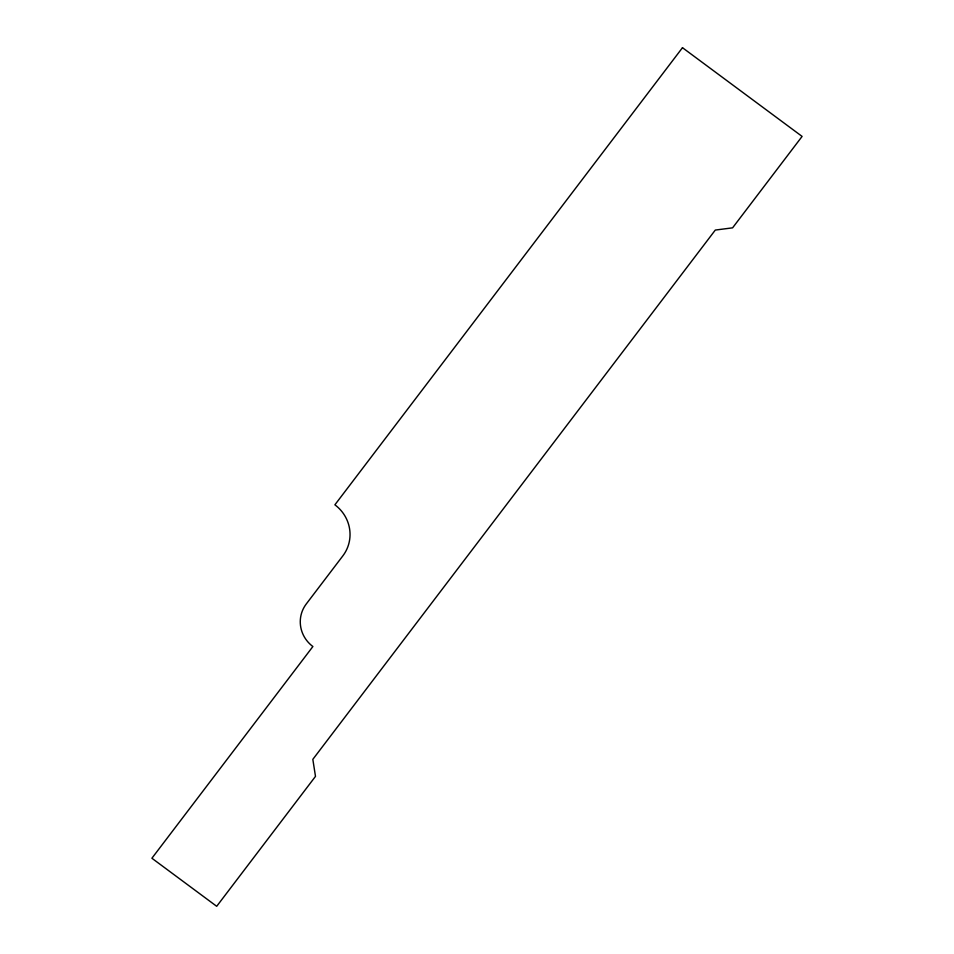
<?xml version="1.0" encoding="UTF-8"?>
<svg xmlns="http://www.w3.org/2000/svg" width="954" height="954" viewBox="0 0 954 954"><rect width="100%" height="100%" fill="white"/><g stroke="black" fill="none" stroke-linecap="round" stroke-linejoin="round"><path stroke-width="1.43" d="M682.48 47.7L334.89 504.821A37.278 36.216 24.6 0 1 342.844 555.872L306.258 603.989A31.065 30.182 24.6 0 0 312.888 646.526L151.901 858.242L216.701 906.3L315.488 776.377L312.829 759.36L715.297 230.069L732.589 227.839L802.099 136.41L682.48 47.7"/></g></svg>
